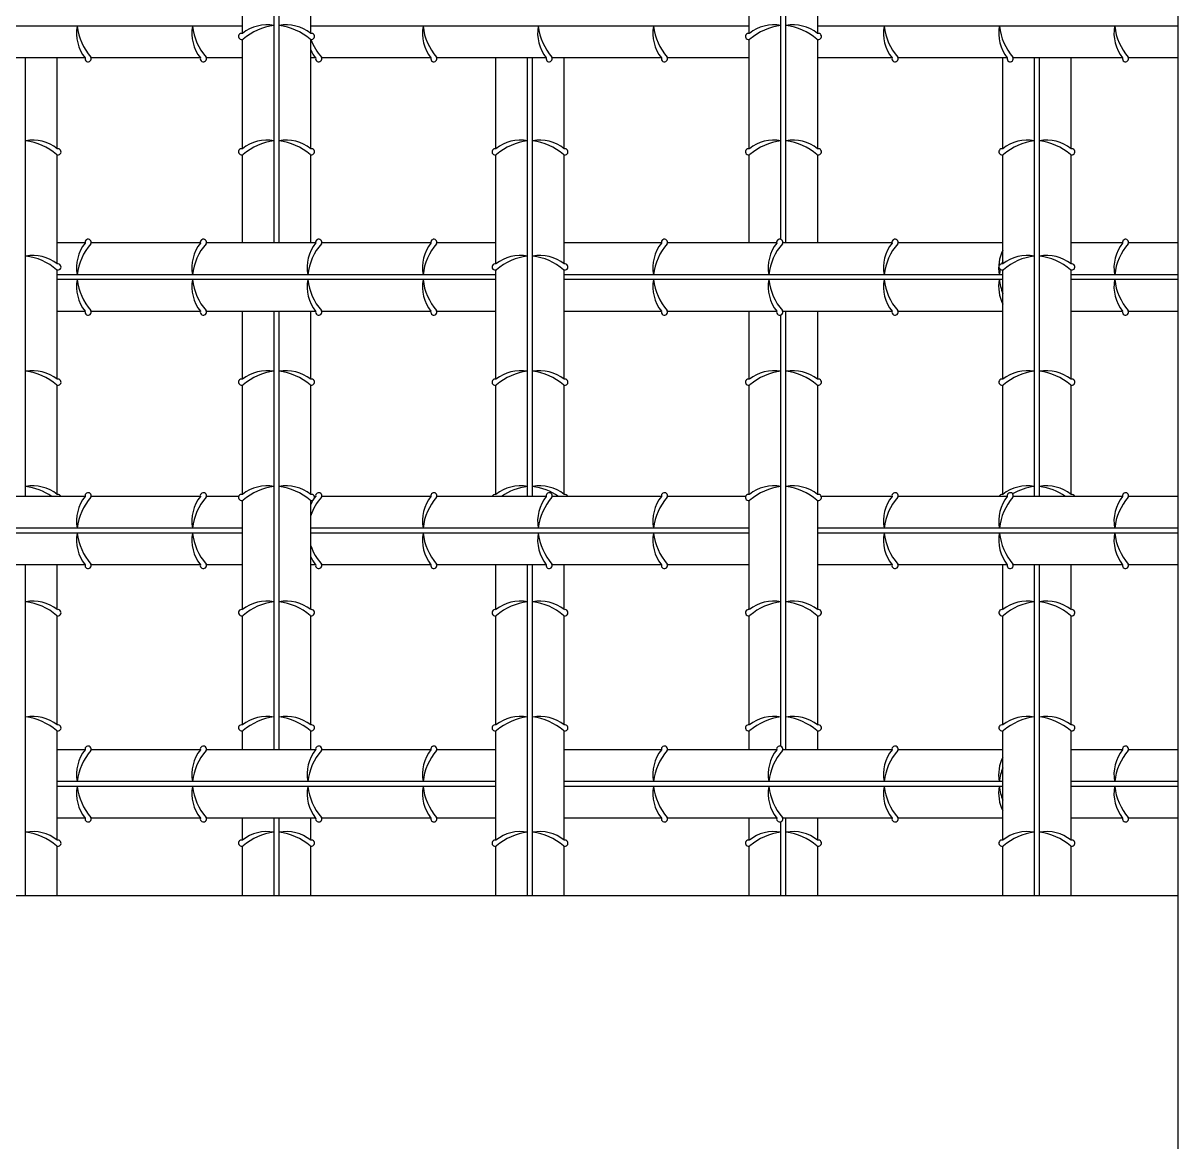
# Model space of a CAD drawing. Header units: millimetres. Extents: x -4774.1 to -4752.9, y -4666.5 to -4651.
# Drawn here: x -4760.564 to -4759.288, y -4662.401 to -4661.157 of the extents above; entities that cross this region are included whole.
import ezdxf

# ---------------------------------------------------------------- set-up
doc = ezdxf.new("R2010")
doc.units = ezdxf.units.MM
doc.header["$LTSCALE"] = 10
doc.layers.add('Termotécnica', color=7, linetype='Continuous')

msp = doc.modelspace()

# ---------------------------------------------------------------- linework, layer by layer
at = {"layer": 'Termotécnica', "color": 1}
for p, q in [((-4759.2878, -4657.6237), (-4759.2878, -4662.4012)), ((-4760.2863, -4661.4001), (-4760.2863, -4660.9157)), ((-4760.2808, -4661.4001), (-4760.2808, -4660.9157)), ((-4759.7208, -4661.4001), (-4759.7208, -4660.9157)), ((-4759.7263, -4661.3963), (-4759.7263, -4660.9195)), ((-4760.3213, -4661.1686), (-4760.3213, -4661.0479)), ((-4760.2457, -4661.1686), (-4760.2457, -4661.0479)), ((-4759.7613, -4661.1686), (-4759.7613, -4661.0479)), ((-4759.6857, -4661.1686), (-4759.6857, -4661.0479)), ((-4760.3213, -4661.1606), (-4760.8057, -4661.1606)), ((-4759.7613, -4661.1606), (-4760.2457, -4661.1606)), ((-4759.2878, -4661.1606), (-4759.6857, -4661.1606)), ((-4760.3213, -4661.296), (-4760.3213, -4661.1752)), ((-4760.2457, -4661.296), (-4760.2457, -4661.1752)), ((-4759.7613, -4661.296), (-4759.7613, -4661.1752)), ((-4759.6857, -4661.296), (-4759.6857, -4661.1752)), ((-4760.495, -4661.1957), (-4760.6157, -4661.1957)), ((-4760.5608, -4661.6801), (-4760.5608, -4661.1957)), ((-4760.5257, -4661.296), (-4760.5257, -4661.1957)), ((-4760.3677, -4661.1957), (-4760.4884, -4661.1957)), ((-4760.3213, -4661.1957), (-4760.3611, -4661.1957)), ((-4760.2403, -4661.1957), (-4760.2457, -4661.1957)), ((-4760.113, -4661.1957), (-4760.2337, -4661.1957)), ((-4759.9856, -4661.1957), (-4760.1064, -4661.1957)), ((-4760.0413, -4661.296), (-4760.0413, -4661.1957)), ((-4760.0063, -4661.6801), (-4760.0063, -4661.1957)), ((-4760.0008, -4661.6801), (-4760.0008, -4661.1957)), ((-4759.8583, -4661.1957), (-4759.979, -4661.1957)), ((-4759.9657, -4661.296), (-4759.9657, -4661.1957)), ((-4759.7613, -4661.1957), (-4759.8517, -4661.1957)), ((-4759.6036, -4661.1957), (-4759.6857, -4661.1957)), ((-4759.4763, -4661.1957), (-4759.597, -4661.1957)), ((-4759.4813, -4661.296), (-4759.4813, -4661.1957)), ((-4759.3489, -4661.1957), (-4759.4697, -4661.1957)), ((-4759.4463, -4661.6801), (-4759.4463, -4661.1957)), ((-4759.4408, -4661.6801), (-4759.4408, -4661.1957)), ((-4759.4057, -4661.296), (-4759.4057, -4661.1957)), ((-4759.2878, -4661.1957), (-4759.3423, -4661.1957)), ((-4760.5257, -4661.4233), (-4760.5257, -4661.3026)), ((-4760.3213, -4661.4001), (-4760.3213, -4661.3026)), ((-4760.2457, -4661.4001), (-4760.2457, -4661.3026)), ((-4760.0413, -4661.4233), (-4760.0413, -4661.3026)), ((-4759.9657, -4661.4233), (-4759.9657, -4661.3026)), ((-4759.7613, -4661.4001), (-4759.7613, -4661.3026)), ((-4759.6857, -4661.4001), (-4759.6857, -4661.3026)), ((-4759.4813, -4661.4233), (-4759.4813, -4661.3026)), ((-4759.4057, -4661.4233), (-4759.4057, -4661.3026)), ((-4760.495, -4661.4001), (-4760.5257, -4661.4001)), ((-4760.3677, -4661.4001), (-4760.4884, -4661.4001)), ((-4760.2403, -4661.4001), (-4760.3611, -4661.4001)), ((-4760.113, -4661.4001), (-4760.2337, -4661.4001)), ((-4760.0413, -4661.4001), (-4760.1064, -4661.4001)), ((-4759.8583, -4661.4001), (-4759.9657, -4661.4001)), ((-4759.731, -4661.4001), (-4759.8517, -4661.4001)), ((-4759.6036, -4661.4001), (-4759.7244, -4661.4001)), ((-4759.4813, -4661.4001), (-4759.597, -4661.4001)), ((-4759.3489, -4661.4001), (-4759.4057, -4661.4001)), ((-4759.2878, -4661.4001), (-4759.3423, -4661.4001)), ((-4760.5257, -4661.5506), (-4760.5257, -4661.4299)), ((-4760.0413, -4661.4352), (-4760.5257, -4661.4352)), ((-4760.0413, -4661.5506), (-4760.0413, -4661.4299)), ((-4759.9657, -4661.5506), (-4759.9657, -4661.4299)), ((-4759.4813, -4661.4352), (-4759.9657, -4661.4352)), ((-4759.4813, -4661.5506), (-4759.4813, -4661.4299)), ((-4759.4057, -4661.5506), (-4759.4057, -4661.4299)), ((-4759.2878, -4661.4352), (-4759.4057, -4661.4352)), ((-4760.0413, -4661.4406), (-4760.5257, -4661.4406)), ((-4759.4813, -4661.4406), (-4759.9657, -4661.4406)), ((-4759.2878, -4661.4406), (-4759.4057, -4661.4406)), ((-4760.495, -4661.4757), (-4760.5257, -4661.4757)), ((-4760.3677, -4661.4757), (-4760.4884, -4661.4757)), ((-4760.2403, -4661.4757), (-4760.3611, -4661.4757)), ((-4760.3213, -4661.5506), (-4760.3213, -4661.4757)), ((-4760.2863, -4661.9601), (-4760.2863, -4661.4757)), ((-4760.2808, -4661.9601), (-4760.2808, -4661.4757)), ((-4760.2457, -4661.5506), (-4760.2457, -4661.4757)), ((-4760.113, -4661.4757), (-4760.2337, -4661.4757)), ((-4760.0413, -4661.4757), (-4760.1064, -4661.4757)), ((-4759.8583, -4661.4757), (-4759.9657, -4661.4757)), ((-4759.731, -4661.4757), (-4759.8517, -4661.4757)), ((-4759.7613, -4661.5506), (-4759.7613, -4661.4757)), ((-4759.6036, -4661.4757), (-4759.7244, -4661.4757)), ((-4759.7208, -4661.9601), (-4759.7208, -4661.4757)), ((-4759.6857, -4661.5506), (-4759.6857, -4661.4757)), ((-4759.4813, -4661.4757), (-4759.597, -4661.4757)), ((-4759.3489, -4661.4757), (-4759.4057, -4661.4757)), ((-4759.2878, -4661.4757), (-4759.3423, -4661.4757)), ((-4759.7263, -4661.9563), (-4759.7263, -4661.4795)), ((-4760.5257, -4661.678), (-4760.5257, -4661.5572)), ((-4760.3213, -4661.678), (-4760.3213, -4661.5572)), ((-4760.2457, -4661.678), (-4760.2457, -4661.5572)), ((-4760.0413, -4661.678), (-4760.0413, -4661.5572)), ((-4759.9657, -4661.678), (-4759.9657, -4661.5572)), ((-4759.7613, -4661.678), (-4759.7613, -4661.5572)), ((-4759.6857, -4661.678), (-4759.6857, -4661.5572)), ((-4759.4813, -4661.678), (-4759.4813, -4661.5572)), ((-4759.4057, -4661.678), (-4759.4057, -4661.5572)), ((-4760.495, -4661.6801), (-4760.6157, -4661.6801)), ((-4760.3677, -4661.6801), (-4760.4884, -4661.6801)), ((-4760.3253, -4661.6801), (-4760.3611, -4661.6801)), ((-4760.2403, -4661.6801), (-4760.2418, -4661.6801)), ((-4760.113, -4661.6801), (-4760.2337, -4661.6801)), ((-4759.9856, -4661.6801), (-4760.1064, -4661.6801)), ((-4759.8583, -4661.6801), (-4759.979, -4661.6801)), ((-4759.7653, -4661.6801), (-4759.8517, -4661.6801)), ((-4759.6036, -4661.6801), (-4759.6818, -4661.6801)), ((-4759.4763, -4661.6801), (-4759.597, -4661.6801)), ((-4759.3489, -4661.6801), (-4759.4697, -4661.6801)), ((-4759.2878, -4661.6801), (-4759.3423, -4661.6801)), ((-4760.3213, -4661.8053), (-4760.3213, -4661.6846)), ((-4760.2457, -4661.8053), (-4760.2457, -4661.6846)), ((-4759.7613, -4661.8053), (-4759.7613, -4661.6846)), ((-4759.6857, -4661.8053), (-4759.6857, -4661.6846)), ((-4760.3213, -4661.7152), (-4760.8057, -4661.7152)), ((-4759.7613, -4661.7152), (-4760.2457, -4661.7152)), ((-4759.2878, -4661.7152), (-4759.6857, -4661.7152)), ((-4760.3213, -4661.7206), (-4760.8057, -4661.7206)), ((-4759.7613, -4661.7206), (-4760.2457, -4661.7206)), ((-4759.2878, -4661.7206), (-4759.6857, -4661.7206)), ((-4760.495, -4661.7557), (-4760.6157, -4661.7557)), ((-4760.5608, -4662.1212), (-4760.5608, -4661.7557)), ((-4760.5257, -4661.8053), (-4760.5257, -4661.7557)), ((-4760.3677, -4661.7557), (-4760.4884, -4661.7557)), ((-4760.3213, -4661.7557), (-4760.3611, -4661.7557)), ((-4760.2403, -4661.7557), (-4760.2457, -4661.7557)), ((-4760.113, -4661.7557), (-4760.2337, -4661.7557)), ((-4759.9856, -4661.7557), (-4760.1064, -4661.7557)), ((-4760.0413, -4661.8053), (-4760.0413, -4661.7557)), ((-4760.0063, -4662.1212), (-4760.0063, -4661.7557)), ((-4760.0008, -4662.1212), (-4760.0008, -4661.7557)), ((-4759.8583, -4661.7557), (-4759.979, -4661.7557)), ((-4759.9657, -4661.8053), (-4759.9657, -4661.7557)), ((-4759.7613, -4661.7557), (-4759.8517, -4661.7557)), ((-4759.6036, -4661.7557), (-4759.6857, -4661.7557)), ((-4759.4763, -4661.7557), (-4759.597, -4661.7557)), ((-4759.4813, -4661.8053), (-4759.4813, -4661.7557)), ((-4759.3489, -4661.7557), (-4759.4697, -4661.7557)), ((-4759.4463, -4662.1212), (-4759.4463, -4661.7557)), ((-4759.4408, -4662.1212), (-4759.4408, -4661.7557)), ((-4759.4057, -4661.8053), (-4759.4057, -4661.7557)), ((-4759.2878, -4661.7557), (-4759.3423, -4661.7557)), ((-4760.5257, -4661.9326), (-4760.5257, -4661.8119)), ((-4760.3213, -4661.9326), (-4760.3213, -4661.8119)), ((-4760.2457, -4661.9326), (-4760.2457, -4661.8119)), ((-4760.0413, -4661.9326), (-4760.0413, -4661.8119)), ((-4759.9657, -4661.9326), (-4759.9657, -4661.8119)), ((-4759.7613, -4661.9326), (-4759.7613, -4661.8119)), ((-4759.6857, -4661.9326), (-4759.6857, -4661.8119)), ((-4759.4813, -4661.9326), (-4759.4813, -4661.8119)), ((-4759.4057, -4661.9326), (-4759.4057, -4661.8119)), ((-4760.5257, -4662.06), (-4760.5257, -4661.9392)), ((-4760.3213, -4661.9601), (-4760.3213, -4661.9392)), ((-4760.2457, -4661.9601), (-4760.2457, -4661.9392)), ((-4760.0413, -4662.06), (-4760.0413, -4661.9392)), ((-4759.9657, -4662.06), (-4759.9657, -4661.9392)), ((-4759.7613, -4661.9601), (-4759.7613, -4661.9392)), ((-4759.6857, -4661.9601), (-4759.6857, -4661.9392)), ((-4759.4813, -4662.06), (-4759.4813, -4661.9392)), ((-4759.4057, -4662.06), (-4759.4057, -4661.9392)), ((-4760.495, -4661.9601), (-4760.5257, -4661.9601)), ((-4760.3677, -4661.9601), (-4760.4884, -4661.9601)), ((-4760.2403, -4661.9601), (-4760.3611, -4661.9601)), ((-4760.113, -4661.9601), (-4760.2337, -4661.9601)), ((-4760.0413, -4661.9601), (-4760.1064, -4661.9601)), ((-4759.8583, -4661.9601), (-4759.9657, -4661.9601)), ((-4759.731, -4661.9601), (-4759.8517, -4661.9601)), ((-4759.6036, -4661.9601), (-4759.7244, -4661.9601)), ((-4759.4813, -4661.9601), (-4759.597, -4661.9601)), ((-4759.3489, -4661.9601), (-4759.4057, -4661.9601)), ((-4759.2878, -4661.9601), (-4759.3423, -4661.9601)), ((-4760.0413, -4661.9952), (-4760.5257, -4661.9952)), ((-4759.4813, -4661.9952), (-4759.9657, -4661.9952)), ((-4759.2878, -4661.9952), (-4759.4057, -4661.9952)), ((-4760.0413, -4662.0006), (-4760.5257, -4662.0006)), ((-4759.4813, -4662.0006), (-4759.9657, -4662.0006)), ((-4759.2878, -4662.0006), (-4759.4057, -4662.0006)), ((-4760.495, -4662.0357), (-4760.5257, -4662.0357)), ((-4760.3677, -4662.0357), (-4760.4884, -4662.0357)), ((-4760.2403, -4662.0357), (-4760.3611, -4662.0357)), ((-4760.3213, -4662.06), (-4760.3213, -4662.0357)), ((-4760.2863, -4662.1212), (-4760.2863, -4662.0357)), ((-4760.2808, -4662.1212), (-4760.2808, -4662.0357)), ((-4760.2457, -4662.06), (-4760.2457, -4662.0357)), ((-4760.113, -4662.0357), (-4760.2337, -4662.0357)), ((-4760.0413, -4662.0357), (-4760.1064, -4662.0357)), ((-4759.8583, -4662.0357), (-4759.9657, -4662.0357)), ((-4759.731, -4662.0357), (-4759.8517, -4662.0357)), ((-4759.7613, -4662.06), (-4759.7613, -4662.0357)), ((-4759.6036, -4662.0357), (-4759.7244, -4662.0357)), ((-4759.7208, -4662.1212), (-4759.7208, -4662.0357)), ((-4759.6857, -4662.06), (-4759.6857, -4662.0357)), ((-4759.4813, -4662.0357), (-4759.597, -4662.0357)), ((-4759.3489, -4662.0357), (-4759.4057, -4662.0357)), ((-4759.2878, -4662.0357), (-4759.3423, -4662.0357)), ((-4759.7263, -4662.1212), (-4759.7263, -4662.0395)), ((-4760.5257, -4662.1212), (-4760.5257, -4662.0666)), ((-4760.3213, -4662.1212), (-4760.3213, -4662.0666)), ((-4760.2457, -4662.1212), (-4760.2457, -4662.0666)), ((-4760.0413, -4662.1212), (-4760.0413, -4662.0666)), ((-4759.9657, -4662.1212), (-4759.9657, -4662.0666)), ((-4759.7613, -4662.1212), (-4759.7613, -4662.0666)), ((-4759.6857, -4662.1212), (-4759.6857, -4662.0666)), ((-4759.4813, -4662.1212), (-4759.4813, -4662.0666)), ((-4759.4057, -4662.1212), (-4759.4057, -4662.0666)), ((-4763.08, -4662.1212), (-4759.2878, -4662.1212))]:
    msp.add_line(p, q, dxfattribs=at)
for centre, radius, start, end in [((-4760.461, -4661.1685), 0.0435, 169.5708, 218.5566), ((-4760.4397, -4661.1529), 0.0645, 186.8684, 220.623), ((-4760.3336, -4661.1685), 0.0435, 169.5708, 218.5566), ((-4760.3124, -4661.1529), 0.0645, 186.8684, 220.623), ((-4760.3221, -4661.1719), 0.00339, 76.0461, 296.6257), ((-4760.2941, -4661.2026), 0.0435, 79.5708, 128.5566), ((-4760.2785, -4661.2239), 0.0645, 96.8684, 130.623), ((-4760.2729, -4661.2026), 0.0435, 51.4434, 100.4292), ((-4760.2885, -4661.2239), 0.0645, 49.377, 83.1316), ((-4760.245, -4661.1719), 0.00339, 243.3743, 103.9539), ((-4760.0789, -4661.1685), 0.0435, 169.5708, 218.5566), ((-4760.0577, -4661.1529), 0.0645, 186.8684, 220.623), ((-4759.9516, -4661.1685), 0.0435, 169.5708, 218.5566), ((-4759.9303, -4661.1529), 0.0645, 186.8684, 220.623), ((-4759.8243, -4661.1685), 0.0435, 169.5708, 218.5566), ((-4759.803, -4661.1529), 0.0645, 186.8684, 220.623), ((-4759.7621, -4661.1719), 0.00339, 76.0461, 296.6257), ((-4759.7341, -4661.2026), 0.0435, 79.5708, 128.5566), ((-4759.7185, -4661.2239), 0.0645, 96.8684, 130.623), ((-4759.7129, -4661.2026), 0.0435, 51.4434, 100.4292), ((-4759.7285, -4661.2239), 0.0645, 49.377, 83.1316), ((-4759.685, -4661.1719), 0.00339, 243.3743, 103.9539), ((-4759.5696, -4661.1685), 0.0435, 169.5708, 218.5566), ((-4759.5483, -4661.1529), 0.0645, 186.8684, 220.623), ((-4759.4423, -4661.1685), 0.0435, 169.5708, 218.5566), ((-4759.421, -4661.1529), 0.0645, 186.8684, 220.623), ((-4759.3149, -4661.1685), 0.0435, 169.5708, 218.5566), ((-4759.2936, -4661.1529), 0.0645, 186.8684, 220.623), ((-4760.185, -4661.1529), 0.0645, 200.2436, 220.623), ((-4760.4917, -4661.1965), 0.00339, 166.0461, 26.6257), ((-4760.3644, -4661.1965), 0.00339, 166.0461, 26.6257), ((-4760.2063, -4661.1685), 0.0435, 204.9165, 218.5566), ((-4760.237, -4661.1965), 0.00339, 166.0461, 26.6257), ((-4760.1097, -4661.1965), 0.00339, 166.0461, 26.6257), ((-4759.9823, -4661.1965), 0.00339, 166.0461, 26.6257), ((-4759.855, -4661.1965), 0.00339, 166.0461, 26.6257), ((-4759.6003, -4661.1965), 0.00339, 166.0461, 26.6257), ((-4759.473, -4661.1965), 0.00339, 166.0461, 26.6257), ((-4759.3456, -4661.1965), 0.00339, 166.0461, 26.6257), ((-4760.5529, -4661.33), 0.0435, 51.4434, 100.4292), ((-4760.5685, -4661.3513), 0.0645, 49.377, 83.1316), ((-4760.525, -4661.2993), 0.00339, 243.3743, 103.9539), ((-4760.3221, -4661.2993), 0.00339, 76.0461, 296.6257), ((-4760.2941, -4661.33), 0.0435, 79.5708, 128.5566), ((-4760.2785, -4661.3513), 0.0645, 96.8684, 130.623), ((-4760.2729, -4661.33), 0.0435, 51.4434, 100.4292), ((-4760.2885, -4661.3513), 0.0645, 49.377, 83.1316), ((-4760.245, -4661.2993), 0.00339, 243.3743, 103.9539), ((-4760.0421, -4661.2993), 0.00339, 76.0461, 296.6257), ((-4760.0141, -4661.33), 0.0435, 79.5708, 128.5566), ((-4759.9985, -4661.3513), 0.0645, 96.8684, 130.623), ((-4759.9929, -4661.33), 0.0435, 51.4434, 100.4292), ((-4760.0085, -4661.3513), 0.0645, 49.377, 83.1316), ((-4759.965, -4661.2993), 0.00339, 243.3743, 103.9539), ((-4759.7621, -4661.2993), 0.00339, 76.0461, 296.6257), ((-4759.7341, -4661.33), 0.0435, 79.5708, 128.5566), ((-4759.7185, -4661.3513), 0.0645, 96.8684, 130.623), ((-4759.7129, -4661.33), 0.0435, 51.4434, 100.4292), ((-4759.7285, -4661.3513), 0.0645, 49.377, 83.1316), ((-4759.685, -4661.2993), 0.00339, 243.3743, 103.9539), ((-4759.4821, -4661.2993), 0.00339, 76.0461, 296.6257), ((-4759.4541, -4661.33), 0.0435, 79.5708, 128.5566), ((-4759.4385, -4661.3513), 0.0645, 96.8684, 130.623), ((-4759.4329, -4661.33), 0.0435, 51.4434, 100.4292), ((-4759.4485, -4661.3513), 0.0645, 49.377, 83.1316), ((-4759.405, -4661.2993), 0.00339, 243.3743, 103.9539), ((-4760.461, -4661.4273), 0.0435, 141.4434, 190.4292), ((-4760.4917, -4661.3994), 0.00339, 333.3743, 193.9539), ((-4760.3336, -4661.4273), 0.0435, 141.4434, 190.4292), ((-4760.3644, -4661.3994), 0.00339, 333.3743, 193.9539), ((-4760.2063, -4661.4273), 0.0435, 141.4434, 190.4292), ((-4760.237, -4661.3994), 0.00339, 333.3743, 193.9539), ((-4760.0789, -4661.4273), 0.0435, 141.4434, 190.4292), ((-4760.1097, -4661.3994), 0.00339, 333.3743, 193.9539), ((-4759.8243, -4661.4273), 0.0435, 141.4434, 190.4292), ((-4759.855, -4661.3994), 0.00339, 333.3743, 193.9539), ((-4759.6969, -4661.4273), 0.0435, 141.4434, 190.4292), ((-4759.7277, -4661.3994), 0.00339, 333.3743, 193.9539), ((-4759.5696, -4661.4273), 0.0435, 141.4434, 190.4292), ((-4759.6003, -4661.3994), 0.00339, 333.3743, 193.9539), ((-4759.3149, -4661.4273), 0.0435, 141.4434, 190.4292), ((-4759.3456, -4661.3994), 0.00339, 333.3743, 193.9539), ((-4760.4397, -4661.4429), 0.0645, 139.377, 173.1316), ((-4760.3124, -4661.4429), 0.0645, 139.377, 173.1316), ((-4760.185, -4661.4429), 0.0645, 139.377, 173.1316), ((-4760.0577, -4661.4429), 0.0645, 139.377, 173.1316), ((-4759.803, -4661.4429), 0.0645, 139.377, 173.1316), ((-4759.6757, -4661.4429), 0.0645, 139.377, 173.1316), ((-4759.5483, -4661.4429), 0.0645, 139.377, 173.1316), ((-4759.4423, -4661.4273), 0.0435, 153.8287, 190.4292), ((-4759.2936, -4661.4429), 0.0645, 139.377, 173.1316), ((-4760.5529, -4661.4573), 0.0435, 51.4434, 100.4292), ((-4760.5685, -4661.4786), 0.0645, 49.377, 83.1316), ((-4760.525, -4661.4266), 0.00339, 243.3743, 103.9539), ((-4760.0421, -4661.4266), 0.00339, 76.0461, 296.6257), ((-4760.0141, -4661.4573), 0.0435, 79.5708, 128.5566), ((-4759.9985, -4661.4786), 0.0645, 96.8684, 130.623), ((-4759.9929, -4661.4573), 0.0435, 51.4434, 100.4292), ((-4760.0085, -4661.4786), 0.0645, 49.377, 83.1316), ((-4759.965, -4661.4266), 0.00339, 243.3743, 103.9539), ((-4759.4821, -4661.4266), 0.00339, 76.0461, 296.6257), ((-4759.421, -4661.4429), 0.0645, 159.2009, 162.2514), ((-4759.4541, -4661.4573), 0.0435, 79.5708, 128.5566), ((-4759.4385, -4661.4786), 0.0645, 96.8684, 130.623), ((-4759.4329, -4661.4573), 0.0435, 51.4434, 100.4292), ((-4759.4485, -4661.4786), 0.0645, 49.377, 83.1316), ((-4759.405, -4661.4266), 0.00339, 243.3743, 103.9539), ((-4759.421, -4661.4429), 0.0645, 167.8681, 173.1316), ((-4760.461, -4661.4485), 0.0435, 169.5708, 218.5566), ((-4760.4397, -4661.4329), 0.0645, 186.8684, 220.623), ((-4760.3336, -4661.4485), 0.0435, 169.5708, 218.5566), ((-4760.3124, -4661.4329), 0.0645, 186.8684, 220.623), ((-4760.2063, -4661.4485), 0.0435, 169.5708, 218.5566), ((-4760.185, -4661.4329), 0.0645, 186.8684, 220.623), ((-4760.0789, -4661.4485), 0.0435, 169.5708, 218.5566), ((-4760.0577, -4661.4329), 0.0645, 186.8684, 220.623), ((-4759.8243, -4661.4485), 0.0435, 169.5708, 218.5566), ((-4759.803, -4661.4329), 0.0645, 186.8684, 220.623), ((-4759.6969, -4661.4485), 0.0435, 169.5708, 218.5566), ((-4759.6757, -4661.4329), 0.0645, 186.8684, 220.623), ((-4759.5696, -4661.4485), 0.0435, 169.5708, 218.5566), ((-4759.5483, -4661.4329), 0.0645, 186.8684, 220.623), ((-4759.4423, -4661.4485), 0.0435, 169.5708, 206.1713), ((-4759.421, -4661.4329), 0.0645, 186.8684, 200.7991), ((-4759.3149, -4661.4485), 0.0435, 169.5708, 218.5566), ((-4759.2936, -4661.4329), 0.0645, 186.8684, 220.623), ((-4760.4917, -4661.4765), 0.00339, 166.0461, 26.6257), ((-4760.3644, -4661.4765), 0.00339, 166.0461, 26.6257), ((-4760.237, -4661.4765), 0.00339, 166.0461, 26.6257), ((-4760.1097, -4661.4765), 0.00339, 166.0461, 26.6257), ((-4759.855, -4661.4765), 0.00339, 166.0461, 26.6257), ((-4759.7277, -4661.4765), 0.00339, 166.0461, 26.6257), ((-4759.6003, -4661.4765), 0.00339, 166.0461, 26.6257), ((-4759.3456, -4661.4765), 0.00339, 166.0461, 26.6257), ((-4760.5529, -4661.5847), 0.0435, 51.4434, 100.4292), ((-4760.2941, -4661.5847), 0.0435, 79.5708, 128.5566), ((-4760.2729, -4661.5847), 0.0435, 51.4434, 100.4292), ((-4760.0141, -4661.5847), 0.0435, 79.5708, 128.5566), ((-4759.9929, -4661.5847), 0.0435, 51.4434, 100.4292), ((-4759.7341, -4661.5847), 0.0435, 79.5708, 128.5566), ((-4759.7129, -4661.5847), 0.0435, 51.4434, 100.4292), ((-4759.4541, -4661.5847), 0.0435, 79.5708, 128.5566), ((-4759.4329, -4661.5847), 0.0435, 51.4434, 100.4292), ((-4760.5685, -4661.6059), 0.0645, 49.377, 83.1316), ((-4760.525, -4661.5539), 0.00339, 243.3743, 103.9539), ((-4760.3221, -4661.5539), 0.00339, 76.0461, 296.6257), ((-4760.2785, -4661.6059), 0.0645, 96.8684, 130.623), ((-4760.2885, -4661.6059), 0.0645, 49.377, 83.1316), ((-4760.245, -4661.5539), 0.00339, 243.3743, 103.9539), ((-4760.0421, -4661.5539), 0.00339, 76.0461, 296.6257), ((-4759.9985, -4661.6059), 0.0645, 96.8684, 130.623), ((-4760.0085, -4661.6059), 0.0645, 49.377, 83.1316), ((-4759.965, -4661.5539), 0.00339, 243.3743, 103.9539), ((-4759.7621, -4661.5539), 0.00339, 76.0461, 296.6257), ((-4759.7185, -4661.6059), 0.0645, 96.8684, 130.623), ((-4759.7285, -4661.6059), 0.0645, 49.377, 83.1316), ((-4759.685, -4661.5539), 0.00339, 243.3743, 103.9539), ((-4759.4821, -4661.5539), 0.00339, 76.0461, 296.6257), ((-4759.4385, -4661.6059), 0.0645, 96.8684, 130.623), ((-4759.4485, -4661.6059), 0.0645, 49.377, 83.1316), ((-4759.405, -4661.5539), 0.00339, 243.3743, 103.9539), ((-4760.5529, -4661.712), 0.0435, 51.4434, 100.4292), ((-4760.2941, -4661.712), 0.0435, 79.5708, 128.5566), ((-4760.2729, -4661.712), 0.0435, 51.4434, 100.4292), ((-4760.0141, -4661.712), 0.0435, 79.5708, 128.5566), ((-4759.9929, -4661.712), 0.0435, 51.4434, 100.4292), ((-4759.7341, -4661.712), 0.0435, 79.5708, 128.5566), ((-4759.7129, -4661.712), 0.0435, 51.4434, 100.4292), ((-4759.4541, -4661.712), 0.0435, 79.5708, 128.5566), ((-4759.4329, -4661.712), 0.0435, 51.4434, 100.4292), ((-4760.5685, -4661.7333), 0.0645, 55.447, 83.1316), ((-4760.525, -4661.6813), 0.00339, 19.6081, 103.9539), ((-4760.461, -4661.7073), 0.0435, 141.4434, 190.4292), ((-4760.4397, -4661.7229), 0.0645, 139.377, 173.1316), ((-4760.4917, -4661.6794), 0.00339, 333.3743, 193.9539), ((-4760.3336, -4661.7073), 0.0435, 141.4434, 190.4292), ((-4760.3124, -4661.7229), 0.0645, 139.377, 173.1316), ((-4760.3644, -4661.6794), 0.00339, 333.3743, 193.9539), ((-4760.3221, -4661.6813), 0.00339, 76.0461, 296.6257), ((-4760.2785, -4661.7333), 0.0645, 96.8684, 130.623), ((-4760.2885, -4661.7333), 0.0645, 49.377, 83.1316), ((-4760.245, -4661.6813), 0.00339, 243.3743, 103.9539), ((-4760.2063, -4661.7073), 0.0435, 141.4434, 155.0835), ((-4760.185, -4661.7229), 0.0645, 139.377, 160.254), ((-4760.237, -4661.6794), 0.00339, 333.3743, 193.9539), ((-4760.0789, -4661.7073), 0.0435, 141.4434, 190.4292), ((-4760.0577, -4661.7229), 0.0645, 139.377, 173.1316), ((-4760.1097, -4661.6794), 0.00339, 333.3743, 193.9539), ((-4760.0421, -4661.6813), 0.00339, 76.0461, 160.3919), ((-4759.9985, -4661.7333), 0.0645, 96.8684, 124.553), ((-4760.0085, -4661.7333), 0.0645, 55.447, 83.1316), ((-4759.9516, -4661.7073), 0.0435, 141.4434, 190.4292), ((-4759.9303, -4661.7229), 0.0645, 139.377, 173.1316), ((-4759.9823, -4661.6794), 0.00339, 333.3743, 193.9539), ((-4759.965, -4661.6813), 0.00339, 19.6081, 103.9539), ((-4759.8243, -4661.7073), 0.0435, 141.4434, 190.4292), ((-4759.803, -4661.7229), 0.0645, 139.377, 173.1316), ((-4759.855, -4661.6794), 0.00339, 333.3743, 193.9539), ((-4759.7621, -4661.6813), 0.00339, 76.0461, 296.6257), ((-4759.7185, -4661.7333), 0.0645, 96.8684, 130.623), ((-4759.7285, -4661.7333), 0.0645, 49.377, 83.1316), ((-4759.685, -4661.6813), 0.00339, 243.3743, 103.9539), ((-4759.5696, -4661.7073), 0.0435, 141.4434, 190.4292), ((-4759.5483, -4661.7229), 0.0645, 139.377, 173.1316), ((-4759.6003, -4661.6794), 0.00339, 333.3743, 193.9539), ((-4759.4423, -4661.7073), 0.0435, 141.4434, 190.4292), ((-4759.4821, -4661.6813), 0.00339, 76.0461, 160.3919), ((-4759.421, -4661.7229), 0.0645, 139.377, 173.1316), ((-4759.473, -4661.6794), 0.00339, 333.3743, 193.9539), ((-4759.4385, -4661.7333), 0.0645, 96.8684, 119.595), ((-4759.4485, -4661.7333), 0.0645, 55.447, 83.1316), ((-4759.405, -4661.6813), 0.00339, 19.6081, 103.9539), ((-4759.3149, -4661.7073), 0.0435, 141.4434, 190.4292), ((-4759.2936, -4661.7229), 0.0645, 139.377, 173.1316), ((-4759.3456, -4661.6794), 0.00339, 333.3743, 193.9539), ((-4760.461, -4661.7285), 0.0435, 169.5708, 218.5566), ((-4760.4397, -4661.7129), 0.0645, 186.8684, 220.623), ((-4760.3336, -4661.7285), 0.0435, 169.5708, 218.5566), ((-4760.3124, -4661.7129), 0.0645, 186.8684, 220.623), ((-4760.0789, -4661.7285), 0.0435, 169.5708, 218.5566), ((-4760.0577, -4661.7129), 0.0645, 186.8684, 220.623), ((-4759.9516, -4661.7285), 0.0435, 169.5708, 218.5566), ((-4759.9303, -4661.7129), 0.0645, 186.8684, 220.623), ((-4759.8243, -4661.7285), 0.0435, 169.5708, 218.5566), ((-4759.803, -4661.7129), 0.0645, 186.8684, 220.623), ((-4759.5696, -4661.7285), 0.0435, 169.5708, 218.5566), ((-4759.5483, -4661.7129), 0.0645, 186.8684, 220.623), ((-4759.4423, -4661.7285), 0.0435, 169.5708, 218.5566), ((-4759.421, -4661.7129), 0.0645, 186.8684, 220.623), ((-4759.3149, -4661.7285), 0.0435, 169.5708, 218.5566), ((-4759.2936, -4661.7129), 0.0645, 186.8684, 220.623), ((-4760.185, -4661.7129), 0.0645, 199.746, 220.623), ((-4760.4917, -4661.7565), 0.00339, 166.0461, 26.6257), ((-4760.3644, -4661.7565), 0.00339, 166.0461, 26.6257), ((-4760.2063, -4661.7285), 0.0435, 204.9165, 218.5566), ((-4760.237, -4661.7565), 0.00339, 166.0461, 26.6257), ((-4760.1097, -4661.7565), 0.00339, 166.0461, 26.6257), ((-4759.9823, -4661.7565), 0.00339, 166.0461, 26.6257), ((-4759.855, -4661.7565), 0.00339, 166.0461, 26.6257), ((-4759.6003, -4661.7565), 0.00339, 166.0461, 26.6257), ((-4759.473, -4661.7565), 0.00339, 166.0461, 26.6257), ((-4759.3456, -4661.7565), 0.00339, 166.0461, 26.6257), ((-4760.5529, -4661.8393), 0.0435, 51.4434, 100.4292), ((-4760.2941, -4661.8393), 0.0435, 79.5708, 128.5566), ((-4760.2729, -4661.8393), 0.0435, 51.4434, 100.4292), ((-4760.0141, -4661.8393), 0.0435, 79.5708, 128.5566), ((-4759.9929, -4661.8393), 0.0435, 51.4434, 100.4292), ((-4759.7341, -4661.8393), 0.0435, 79.5708, 128.5566), ((-4759.7129, -4661.8393), 0.0435, 51.4434, 100.4292), ((-4759.4541, -4661.8393), 0.0435, 79.5708, 128.5566), ((-4759.4329, -4661.8393), 0.0435, 51.4434, 100.4292), ((-4760.5685, -4661.8606), 0.0645, 49.377, 83.1316), ((-4760.525, -4661.8086), 0.00339, 243.3743, 103.9539), ((-4760.3221, -4661.8086), 0.00339, 76.0461, 296.6257), ((-4760.2785, -4661.8606), 0.0645, 96.8684, 130.623), ((-4760.2885, -4661.8606), 0.0645, 49.377, 83.1316), ((-4760.245, -4661.8086), 0.00339, 243.3743, 103.9539), ((-4760.0421, -4661.8086), 0.00339, 76.0461, 296.6257), ((-4759.9985, -4661.8606), 0.0645, 96.8684, 130.623), ((-4760.0085, -4661.8606), 0.0645, 49.377, 83.1316), ((-4759.965, -4661.8086), 0.00339, 243.3743, 103.9539), ((-4759.7621, -4661.8086), 0.00339, 76.0461, 296.6257), ((-4759.7185, -4661.8606), 0.0645, 96.8684, 130.623), ((-4759.7285, -4661.8606), 0.0645, 49.377, 83.1316), ((-4759.685, -4661.8086), 0.00339, 243.3743, 103.9539), ((-4759.4821, -4661.8086), 0.00339, 76.0461, 296.6257), ((-4759.4385, -4661.8606), 0.0645, 96.8684, 130.623), ((-4759.4485, -4661.8606), 0.0645, 49.377, 83.1316), ((-4759.405, -4661.8086), 0.00339, 243.3743, 103.9539), ((-4760.5529, -4661.9667), 0.0435, 51.4434, 100.4292), ((-4760.5685, -4661.9879), 0.0645, 49.377, 83.1316), ((-4760.2941, -4661.9667), 0.0435, 79.5708, 128.5566), ((-4760.2785, -4661.9879), 0.0645, 96.8684, 130.623), ((-4760.2729, -4661.9667), 0.0435, 51.4434, 100.4292), ((-4760.2885, -4661.9879), 0.0645, 49.377, 83.1316), ((-4760.0141, -4661.9667), 0.0435, 79.5708, 128.5566), ((-4759.9985, -4661.9879), 0.0645, 96.8684, 130.623), ((-4759.9929, -4661.9667), 0.0435, 51.4434, 100.4292), ((-4760.0085, -4661.9879), 0.0645, 49.377, 83.1316), ((-4759.7341, -4661.9667), 0.0435, 79.5708, 128.5566), ((-4759.7185, -4661.9879), 0.0645, 96.8684, 130.623), ((-4759.7129, -4661.9667), 0.0435, 51.4434, 100.4292), ((-4759.7285, -4661.9879), 0.0645, 49.377, 83.1316), ((-4759.4541, -4661.9667), 0.0435, 79.5708, 128.5566), ((-4759.4385, -4661.9879), 0.0645, 96.8684, 130.623), ((-4759.4329, -4661.9667), 0.0435, 51.4434, 100.4292), ((-4759.4485, -4661.9879), 0.0645, 49.377, 83.1316), ((-4760.525, -4661.9359), 0.00339, 243.3743, 103.9539), ((-4760.3221, -4661.9359), 0.00339, 76.0461, 296.6257), ((-4760.245, -4661.9359), 0.00339, 243.3743, 103.9539), ((-4760.0421, -4661.9359), 0.00339, 76.0461, 296.6257), ((-4759.965, -4661.9359), 0.00339, 243.3743, 103.9539), ((-4759.7621, -4661.9359), 0.00339, 76.0461, 296.6257), ((-4759.685, -4661.9359), 0.00339, 243.3743, 103.9539), ((-4759.4821, -4661.9359), 0.00339, 76.0461, 296.6257), ((-4759.405, -4661.9359), 0.00339, 243.3743, 103.9539), ((-4760.461, -4661.9873), 0.0435, 141.4434, 190.4292), ((-4760.4397, -4662.0029), 0.0645, 139.377, 173.1316), ((-4760.4917, -4661.9594), 0.00339, 333.3743, 193.9539), ((-4760.3336, -4661.9873), 0.0435, 141.4434, 190.4292), ((-4760.3124, -4662.0029), 0.0645, 139.377, 173.1316), ((-4760.3644, -4661.9594), 0.00339, 333.3743, 193.9539), ((-4760.2063, -4661.9873), 0.0435, 141.4434, 190.4292), ((-4760.185, -4662.0029), 0.0645, 139.377, 173.1316), ((-4760.237, -4661.9594), 0.00339, 333.3743, 193.9539), ((-4760.0789, -4661.9873), 0.0435, 141.4434, 190.4292), ((-4760.0577, -4662.0029), 0.0645, 139.377, 173.1316), ((-4760.1097, -4661.9594), 0.00339, 333.3743, 193.9539), ((-4759.8243, -4661.9873), 0.0435, 141.4434, 190.4292), ((-4759.803, -4662.0029), 0.0645, 139.377, 173.1316), ((-4759.855, -4661.9594), 0.00339, 333.3743, 193.9539), ((-4759.6969, -4661.9873), 0.0435, 141.4434, 190.4292), ((-4759.6757, -4662.0029), 0.0645, 139.377, 173.1316), ((-4759.7277, -4661.9594), 0.00339, 333.3743, 193.9539), ((-4759.5696, -4661.9873), 0.0435, 141.4434, 190.4292), ((-4759.5483, -4662.0029), 0.0645, 139.377, 173.1316), ((-4759.6003, -4661.9594), 0.00339, 333.3743, 193.9539), ((-4759.3149, -4661.9873), 0.0435, 141.4434, 190.4292), ((-4759.2936, -4662.0029), 0.0645, 139.377, 173.1316), ((-4759.3456, -4661.9594), 0.00339, 333.3743, 193.9539), ((-4759.4423, -4661.9873), 0.0435, 153.8287, 190.4292), ((-4759.421, -4662.0029), 0.0645, 159.2009, 173.1316), ((-4760.461, -4662.0085), 0.0435, 169.5708, 218.5566), ((-4760.4397, -4661.9929), 0.0645, 186.8684, 220.623), ((-4760.3336, -4662.0085), 0.0435, 169.5708, 218.5566), ((-4760.3124, -4661.9929), 0.0645, 186.8684, 220.623), ((-4760.2063, -4662.0085), 0.0435, 169.5708, 218.5566), ((-4760.185, -4661.9929), 0.0645, 186.8684, 220.623), ((-4760.0789, -4662.0085), 0.0435, 169.5708, 218.5566), ((-4760.0577, -4661.9929), 0.0645, 186.8684, 220.623), ((-4759.8243, -4662.0085), 0.0435, 169.5708, 218.5566), ((-4759.803, -4661.9929), 0.0645, 186.8684, 220.623), ((-4759.6969, -4662.0085), 0.0435, 169.5708, 218.5566), ((-4759.6757, -4661.9929), 0.0645, 186.8684, 220.623), ((-4759.5696, -4662.0085), 0.0435, 169.5708, 218.5566), ((-4759.5483, -4661.9929), 0.0645, 186.8684, 220.623), ((-4759.4423, -4662.0085), 0.0435, 169.5708, 206.1713), ((-4759.421, -4661.9929), 0.0645, 186.8684, 200.7991), ((-4759.3149, -4662.0085), 0.0435, 169.5708, 218.5566), ((-4759.2936, -4661.9929), 0.0645, 186.8684, 220.623), ((-4760.4917, -4662.0365), 0.00339, 166.0461, 26.6257), ((-4760.3644, -4662.0365), 0.00339, 166.0461, 26.6257), ((-4760.237, -4662.0365), 0.00339, 166.0461, 26.6257), ((-4760.1097, -4662.0365), 0.00339, 166.0461, 26.6257), ((-4759.855, -4662.0365), 0.00339, 166.0461, 26.6257), ((-4759.7277, -4662.0365), 0.00339, 166.0461, 26.6257), ((-4759.6003, -4662.0365), 0.00339, 166.0461, 26.6257), ((-4759.3456, -4662.0365), 0.00339, 166.0461, 26.6257), ((-4760.5529, -4662.094), 0.0435, 51.4434, 100.4292), ((-4760.5685, -4662.1153), 0.0645, 49.377, 83.1316), ((-4760.2941, -4662.094), 0.0435, 79.5708, 128.5566), ((-4760.2785, -4662.1153), 0.0645, 96.8684, 130.623), ((-4760.2729, -4662.094), 0.0435, 51.4434, 100.4292), ((-4760.2885, -4662.1153), 0.0645, 49.377, 83.1316), ((-4760.0141, -4662.094), 0.0435, 79.5708, 128.5566), ((-4759.9985, -4662.1153), 0.0645, 96.8684, 130.623), ((-4759.9929, -4662.094), 0.0435, 51.4434, 100.4292), ((-4760.0085, -4662.1153), 0.0645, 49.377, 83.1316), ((-4759.7341, -4662.094), 0.0435, 79.5708, 128.5566), ((-4759.7185, -4662.1153), 0.0645, 96.8684, 130.623), ((-4759.7129, -4662.094), 0.0435, 51.4434, 100.4292), ((-4759.7285, -4662.1153), 0.0645, 49.377, 83.1316), ((-4759.4541, -4662.094), 0.0435, 79.5708, 128.5566), ((-4759.4385, -4662.1153), 0.0645, 96.8684, 130.623), ((-4759.4329, -4662.094), 0.0435, 51.4434, 100.4292), ((-4759.4485, -4662.1153), 0.0645, 49.377, 83.1316), ((-4760.525, -4662.0633), 0.00339, 243.3743, 103.9539), ((-4760.3221, -4662.0633), 0.00339, 76.0461, 296.6257), ((-4760.245, -4662.0633), 0.00339, 243.3743, 103.9539), ((-4760.0421, -4662.0633), 0.00339, 76.0461, 296.6257), ((-4759.965, -4662.0633), 0.00339, 243.3743, 103.9539), ((-4759.7621, -4662.0633), 0.00339, 76.0461, 296.6257), ((-4759.685, -4662.0633), 0.00339, 243.3743, 103.9539), ((-4759.4821, -4662.0633), 0.00339, 76.0461, 296.6257), ((-4759.405, -4662.0633), 0.00339, 243.3743, 103.9539)]:
    msp.add_arc(centre, radius, start, end, dxfattribs=at)

doc.saveas('drawing.dxf')
